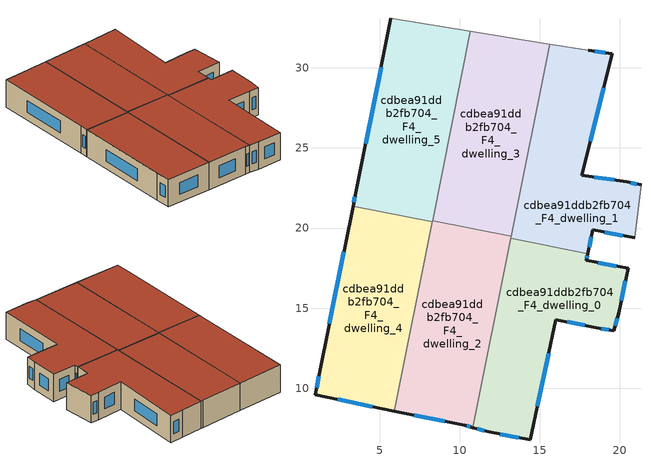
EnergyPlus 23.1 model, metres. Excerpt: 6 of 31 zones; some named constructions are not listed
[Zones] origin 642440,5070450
cdbea91ddb2fb704_F4_dwelling_0
 floor to cdbea91ddb2fb704_F3_dwelling_0 (EU_floor_Construction): 20.51,17.49 19.91,14.68 19.61,13.58 18.51,13.78 16.01,14.29 14.4,6.78 11.8,7.28 10.81,7.54 13.18,19.35 17.99,18.39 17.91,17.99 z12
 wall outside (EU_wall_Construction): 10.81,7.54 11.8,7.28 14.4,6.78 16.01,14.29 18.51,13.78 19.61,13.58 19.91,14.68 20.51,17.49 17.91,17.99 17.99,18.39 z12:15
 wall to cdbea91ddb2fb704_F4_dwelling_1 (EU_wall_Construction): 17.99,18.39 13.18,19.35 z12:15
 wall to cdbea91ddb2fb704_F4_dwelling_2 (EU_wall_Construction): 13.18,19.35 10.81,7.54 z12:15
 window (EU_Window_Construction): 19.69,13.89 19.82,14.38 / 18.82,13.73 19.3,13.64 / 16.71,14.14 17.81,13.92 / 14.85,8.88 15.56,12.18 / 12.53,7.14 13.67,6.92 / 11.09,7.47 11.52,7.36 / 17.93,18.1 17.97,18.28 / 19.78,17.63 18.64,17.85 / 20.08,15.47 20.34,16.7 z12.84:14.16
 roof outside (EU_roof_Construction): 14.4,6.78 16.01,14.29 18.51,13.78 19.61,13.58 19.91,14.68 20.51,17.49 17.91,17.99 17.99,18.39 13.18,19.35 10.81,7.54 11.8,7.28 z15
cdbea91ddb2fb704_F4_dwelling_1
 floor to cdbea91ddb2fb704_F3_dwelling_1 (EU_floor_Construction): 19.51,30.89 17.61,23.29 20.41,22.89 21.31,22.69 20.91,19.39 18.31,19.89 17.99,18.39 13.18,19.35 15.6,31.47 18.01,31.1 z12
 wall outside (EU_wall_Construction): 21.31,22.69 20.41,22.89 17.61,23.29 19.51,30.89 18.01,31.1 / 17.99,18.39 18.31,19.89 20.91,19.39 z12:15
 wall adiabatic (EU_wall_Construction): 20.91,19.39 21.31,22.69 / 18.01,31.1 15.6,31.47 z12:15
 wall to cdbea91ddb2fb704_F4_dwelling_3 (EU_wall_Construction): 15.6,31.47 13.2,19.48 z12:15
 wall to cdbea91ddb2fb704_F4_dwelling_2 (EU_wall_Construction): 13.2,19.48 13.18,19.35 z12:15
 window (EU_Window_Construction): 21.06,22.75 20.66,22.83 / 19.04,19.75 20.18,19.53 / 18.08,18.81 18.22,19.47 / 19.09,30.95 18.43,31.04 / 18.14,25.42 18.98,28.76 / 19.63,23 18.4,23.18 z12.84:14.16
 roof outside (EU_roof_Construction): 20.91,19.39 21.31,22.69 20.41,22.89 17.61,23.29 19.51,30.89 18.01,31.1 15.6,31.47 13.18,19.35 17.99,18.39 18.31,19.89 z15
cdbea91ddb2fb704_F4_dwelling_2
 floor to cdbea91ddb2fb704_F3_dwelling_2 (EU_floor_Construction): 13.2,19.48 10.81,7.54 10.3,7.68 5.92,8.58 8.3,20.47 z12
 wall outside (EU_wall_Construction): 5.92,8.58 10.3,7.68 10.81,7.54 z12:15
 wall to cdbea91ddb2fb704_F4_dwelling_3 (EU_wall_Construction): 13.2,19.48 8.3,20.47 z12:15
 wall to cdbea91ddb2fb704_F4_dwelling_4 (EU_wall_Construction): 8.28,20.38 5.92,8.58 z12:15
 wall to cdbea91ddb2fb704_F4_dwelling_5 (EU_wall_Construction): 8.3,20.47 8.28,20.38 z12:15
 window (EU_Window_Construction): 10.44,7.64 10.67,7.58 / 7.15,8.33 9.07,7.93 z12.84:14.16
 roof outside (EU_roof_Construction): 10.81,7.54 13.2,19.48 8.3,20.47 5.92,8.58 10.3,7.68 z15
cdbea91ddb2fb704_F4_dwelling_3
 floor to cdbea91ddb2fb704_F3_dwelling_3 (EU_floor_Construction): 15.41,31.5 15.6,31.47 13.2,19.48 8.3,20.47 10.67,32.28 z12
 wall adiabatic (EU_wall_Construction): 15.6,31.47 15.41,31.5 10.67,32.28 z12:15
 wall to cdbea91ddb2fb704_F4_dwelling_5 (EU_wall_Construction): 10.67,32.28 8.3,20.47 z12:15
 roof outside (EU_roof_Construction): 13.2,19.48 15.6,31.47 15.41,31.5 10.67,32.28 8.3,20.47 z15
cdbea91ddb2fb704_F4_dwelling_4
 floor to cdbea91ddb2fb704_F3_dwelling_4 (EU_floor_Construction): 8.28,20.38 5.92,8.58 0.99,9.59 1.29,11.19 3.33,21.38 z12
 wall outside (EU_wall_Construction): 3.33,21.38 1.29,11.19 0.99,9.59 5.92,8.58 z12:15
 wall to cdbea91ddb2fb704_F4_dwelling_5 (EU_wall_Construction): 8.28,20.38 3.33,21.38 z12:15
 window (EU_Window_Construction): 2.37,9.3 4.54,8.86 / 1.21,10.74 1.08,10.03 / 2.76,18.52 1.87,14.04 z12.84:14.16
 roof outside (EU_roof_Construction): 5.92,8.58 8.28,20.38 3.33,21.38 1.29,11.19 0.99,9.59 z15
cdbea91ddb2fb704_F4_dwelling_5
 floor to cdbea91ddb2fb704_F3_dwelling_5 (EU_floor_Construction): 10.67,32.28 8.28,20.38 3.33,21.38 3.5,22.19 5.7,33.1 z12
 wall outside (EU_wall_Construction): 5.7,33.1 3.5,22.19 3.33,21.38 z12:15
 wall adiabatic (EU_wall_Construction): 10.67,32.28 5.7,33.1 z12:15
 window (EU_Window_Construction): 3.45,21.96 3.38,21.6 / 5.09,30.05 4.12,25.25 z12.84:14.16
 roof outside (EU_roof_Construction): 8.28,20.38 10.67,32.28 5.7,33.1 3.5,22.19 3.33,21.38 z15
[HVACTEMPLATE:THERMOSTAT] Constant Heating Setpoint=20; Constant Cooling Setpoint=50
EU_HeatOnly_cdbea91ddb2fb704_F0_dwelling_0; EU_HeatOnly_cdbea91ddb2fb704_F0_dwelling_1; EU_HeatOnly_cdbea91ddb2fb704_F0_dwelling_2; EU_HeatOnly_cdbea91ddb2fb704_F0_dwelling_3; EU_HeatOnly_cdbea91ddb2fb704_F0_dwelling_4; EU_HeatOnly_cdbea91ddb2fb704_F0_dwelling_5; EU_HeatOnly_cdbea91ddb2fb704_F0_dwelling_6; EU_HeatOnly_cdbea91ddb2fb704_F1_dwelling_0; EU_HeatOnly_cdbea91ddb2fb704_F1_dwelling_1; EU_HeatOnly_cdbea91ddb2fb704_F1_dwelling_2; EU_HeatOnly_cdbea91ddb2fb704_F1_dwelling_3; EU_HeatOnly_cdbea91ddb2fb704_F1_dwelling_4; EU_HeatOnly_cdbea91ddb2fb704_F1_dwelling_5; EU_HeatOnly_cdbea91ddb2fb704_F2_dwelling_0; EU_HeatOnly_cdbea91ddb2fb704_F2_dwelling_1; EU_HeatOnly_cdbea91ddb2fb704_F2_dwelling_2; EU_HeatOnly_cdbea91ddb2fb704_F2_dwelling_3; EU_HeatOnly_cdbea91ddb2fb704_F2_dwelling_4; EU_HeatOnly_cdbea91ddb2fb704_F2_dwelling_5; EU_HeatOnly_cdbea91ddb2fb704_F3_dwelling_0; EU_HeatOnly_cdbea91ddb2fb704_F3_dwelling_1; EU_HeatOnly_cdbea91ddb2fb704_F3_dwelling_2; EU_HeatOnly_cdbea91ddb2fb704_F3_dwelling_3; EU_HeatOnly_cdbea91ddb2fb704_F3_dwelling_4; EU_HeatOnly_cdbea91ddb2fb704_F3_dwelling_5; EU_HeatOnly_cdbea91ddb2fb704_F4_dwelling_0; EU_HeatOnly_cdbea91ddb2fb704_F4_dwelling_1; EU_HeatOnly_cdbea91ddb2fb704_F4_dwelling_2; EU_HeatOnly_cdbea91ddb2fb704_F4_dwelling_3; EU_HeatOnly_cdbea91ddb2fb704_F4_dwelling_4; EU_HeatOnly_cdbea91ddb2fb704_F4_dwelling_5
[SCHEDULE:CONSTANT]
Name | Hourly Value
EU_AlwaysOn | 1
EU_CoolingOff | 0
[SCHEDULE:FILE] Column Number=1; Rows to Skip at Top=0; Number of Hours of Data=8760; Column Separator=Comma; Interpolate to Timestep=No; Minutes per Item=60; Adjust Schedule for Daylight Savings=Yes
Name | File
EU_Step8_GainSchedule_cdbea91ddb2fb704_F2_dwelling_0_f000 | ../../schedules/cdbea91ddb2fb704/cdbea91ddb2fb704_F2_dwelling_0_f000_gain.csv
EU_Step8_GainSchedule_cdbea91ddb2fb704_F2_dwelling_1_f000 | ../../schedules/cdbea91ddb2fb704/cdbea91ddb2fb704_F2_dwelling_1_f000_gain.csv
EU_Step8_GainSchedule_cdbea91ddb2fb704_F2_dwelling_2_f000 | ../../schedules/cdbea91ddb2fb704/cdbea91ddb2fb704_F2_dwelling_2_f000_gain.csv
EU_Step8_GainSchedule_cdbea91ddb2fb704_F2_dwelling_3_f000 | ../../schedules/cdbea91ddb2fb704/cdbea91ddb2fb704_F2_dwelling_3_f000_gain.csv
EU_Step8_GainSchedule_cdbea91ddb2fb704_F2_dwelling_4_f000 | ../../schedules/cdbea91ddb2fb704/cdbea91ddb2fb704_F2_dwelling_4_f000_gain.csv
EU_Step8_GainSchedule_cdbea91ddb2fb704_F2_dwelling_5_f000 | ../../schedules/cdbea91ddb2fb704/cdbea91ddb2fb704_F2_dwelling_5_f000_gain.csv
EU_Step8_GainSchedule_cdbea91ddb2fb704_F3_dwelling_0_f000 | ../../schedules/cdbea91ddb2fb704/cdbea91ddb2fb704_F3_dwelling_0_f000_gain.csv
EU_Step8_GainSchedule_cdbea91ddb2fb704_F3_dwelling_1_f000 | ../../schedules/cdbea91ddb2fb704/cdbea91ddb2fb704_F3_dwelling_1_f000_gain.csv
EU_Step8_GainSchedule_cdbea91ddb2fb704_F3_dwelling_2_f000 | ../../schedules/cdbea91ddb2fb704/cdbea91ddb2fb704_F3_dwelling_2_f000_gain.csv
EU_Step8_GainSchedule_cdbea91ddb2fb704_F3_dwelling_3_f000 | ../../schedules/cdbea91ddb2fb704/cdbea91ddb2fb704_F3_dwelling_3_f000_gain.csv
EU_Step8_GainSchedule_cdbea91ddb2fb704_F3_dwelling_4_f000 | ../../schedules/cdbea91ddb2fb704/cdbea91ddb2fb704_F3_dwelling_4_f000_gain.csv
EU_Step8_GainSchedule_cdbea91ddb2fb704_F3_dwelling_5_f000 | ../../schedules/cdbea91ddb2fb704/cdbea91ddb2fb704_F3_dwelling_5_f000_gain.csv
EU_Step8_GainSchedule_cdbea91ddb2fb704_F4_dwelling_0_f000 | ../../schedules/cdbea91ddb2fb704/cdbea91ddb2fb704_F4_dwelling_0_f000_gain.csv
EU_Step8_GainSchedule_cdbea91ddb2fb704_F4_dwelling_1_f000 | ../../schedules/cdbea91ddb2fb704/cdbea91ddb2fb704_F4_dwelling_1_f000_gain.csv
EU_Step8_GainSchedule_cdbea91ddb2fb704_F4_dwelling_2_f000 | ../../schedules/cdbea91ddb2fb704/cdbea91ddb2fb704_F4_dwelling_2_f000_gain.csv
EU_Step8_GainSchedule_cdbea91ddb2fb704_F4_dwelling_3_f000 | ../../schedules/cdbea91ddb2fb704/cdbea91ddb2fb704_F4_dwelling_3_f000_gain.csv
EU_Step8_GainSchedule_cdbea91ddb2fb704_F4_dwelling_4_f000 | ../../schedules/cdbea91ddb2fb704/cdbea91ddb2fb704_F4_dwelling_4_f000_gain.csv
EU_Step8_GainSchedule_cdbea91ddb2fb704_F4_dwelling_5_f000 | ../../schedules/cdbea91ddb2fb704/cdbea91ddb2fb704_F4_dwelling_5_f000_gain.csv
